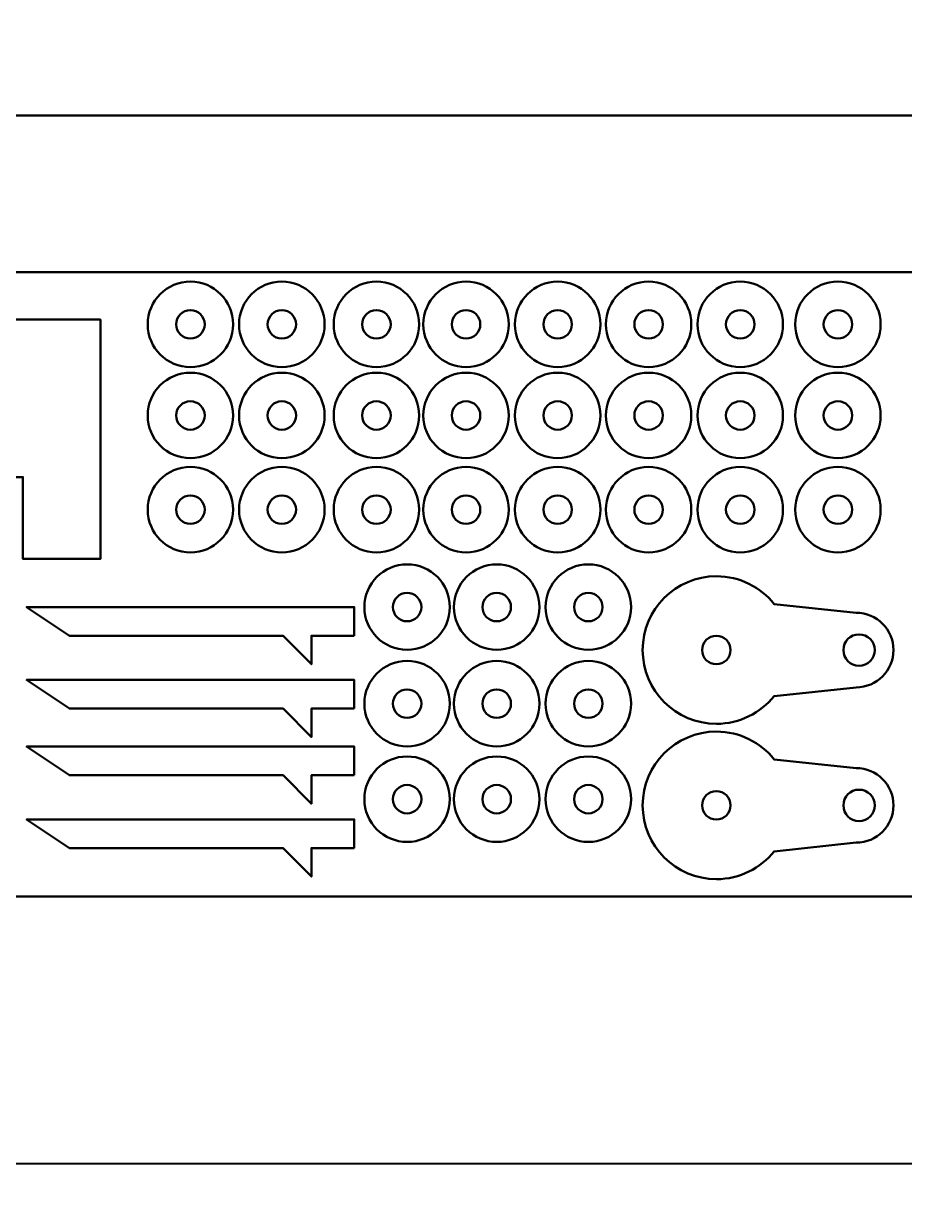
# Model space of a CAD drawing. Header units: inches. Extents: x 1117 to 1992, y -2324 to -585.
# Drawn here: x 1633.4 to 1695.2, y -1853.3 to -1770.3 of the extents above; entities that cross this region are included whole.
import ezdxf

# ---------------------------------------------------------------- set-up
doc = ezdxf.new("R2010")
doc.units = ezdxf.units.IN
doc.header["$MEASUREMENT"] = 0
doc.layers.add('Layer 1', color=7, linetype='Continuous')

# ---------------------------------------------------------------- blocks, each defined once
blk = doc.blocks.new('block 239')
at = {"layer": 'Layer 1', "color": 18, "lineweight": 50, "true_color": 0x010101}
for points, knots in [([(1866.09, -1792.377), (1866.09, -1792.377), (1860.418, -1773.384), (1860.418, -1773.384), (1860.418, -1773.384), (1861.119, -1773.186), (1861.119, -1773.186), (1861.891, -1773.149), (1862.506, -1772.514), (1862.506, -1771.733), (1862.506, -1770.93), (1861.854, -1770.277), (1861.05, -1770.277), (1860.646, -1770.277), (1860.28, -1770.442), (1860.017, -1770.708), (1860.017, -1770.708), (1854.508, -1770.708), (1854.508, -1770.708), (1854.508, -1770.708), (1854.508, -1773.708), (1854.508, -1773.708), (1854.508, -1773.708), (1827.945, -1773.708), (1827.945, -1773.708), (1827.945, -1773.708), (1827.946, -1776.716), (1827.946, -1776.716), (1827.946, -1776.716), (1815.242, -1776.716), (1815.242, -1776.716), (1815.242, -1776.716), (1815.242, -1773.707), (1815.242, -1773.707), (1815.242, -1773.707), (1812.243, -1773.707), (1812.243, -1773.707), (1812.243, -1773.707), (1812.243, -1777.623), (1812.243, -1777.623), (1812.243, -1778.025), (1811.917, -1778.351), (1811.514, -1778.351), (1811.514, -1778.351), (1750.55, -1778.351), (1750.55, -1778.351), (1750.147, -1778.351), (1749.822, -1778.024), (1749.822, -1777.623), (1749.822, -1777.623), (1749.822, -1776.716), (1749.822, -1776.716), (1749.822, -1776.716), (1629.637, -1776.716), (1629.637, -1776.716), (1629.637, -1776.716), (1629.637, -1773.718), (1629.637, -1773.718), (1629.637, -1773.718), (1626.628, -1773.718), (1626.628, -1773.718), (1626.628, -1773.718), (1626.628, -1776.716), (1626.628, -1776.716), (1626.628, -1776.716), (1621.272, -1776.716), (1621.272, -1776.716), (1621.272, -1776.716), (1595.988, -1782.189), (1595.988, -1782.189), (1595.988, -1782.189), (1595.354, -1779.256), (1595.354, -1779.256), (1595.354, -1779.256), (1592.421, -1779.891), (1592.421, -1779.891), (1592.421, -1779.891), (1593.056, -1782.823), (1593.056, -1782.823), (1593.056, -1782.823), (1582.12, -1785.191), (1582.12, -1785.191), (1582.12, -1785.191), (1589.885, -1820.78), (1589.885, -1820.78), (1589.885, -1820.78), (1586.974, -1821.413), (1586.974, -1821.413), (1586.974, -1821.413), (1579.209, -1785.82), (1579.209, -1785.82), (1579.209, -1785.82), (1568.307, -1788.179), (1568.307, -1788.179), (1568.307, -1788.179), (1567.672, -1785.247), (1567.672, -1785.247), (1567.672, -1785.247), (1564.74, -1785.882), (1564.74, -1785.882), (1564.74, -1785.882), (1564.908, -1786.666), (1564.908, -1786.666), (1564.908, -1786.666), (1564.902, -1786.668), (1564.902, -1786.668), (1564.902, -1786.668), (1565.365, -1788.778), (1565.365, -1788.778), (1565.365, -1788.778), (1565.373, -1788.814), (1565.373, -1788.814), (1565.373, -1788.814), (1545.092, -1793.203), (1545.092, -1793.203), (1545.092, -1793.203), (1545.092, -1800.017), (1545.092, -1800.017), (1545.092, -1800.017), (1542.907, -1800.017), (1542.907, -1800.017), (1542.907, -1800.017), (1542.092, -1800.017), (1542.092, -1800.017), (1542.092, -1800.017), (1542.092, -1803.017), (1542.092, -1803.017), (1542.092, -1803.017), (1545.092, -1803.017), (1545.092, -1803.017), (1545.092, -1803.017), (1545.092, -1829.159), (1545.092, -1829.159), (1545.092, -1829.159), (1542.907, -1829.159), (1542.907, -1829.159), (1542.907, -1829.159), (1542.092, -1829.159), (1542.092, -1829.159), (1542.092, -1829.159), (1542.092, -1832.159), (1542.092, -1832.159), (1542.092, -1832.159), (1545.092, -1832.159), (1545.092, -1832.159), (1545.092, -1832.159), (1545.092, -1841.031), (1545.092, -1841.031), (1545.092, -1841.031), (1562.14, -1850.337), (1562.14, -1850.337), (1562.14, -1850.337), (1600.991, -1850.338), (1600.991, -1850.338), (1600.991, -1850.338), (1600.991, -1853.336), (1600.991, -1853.336), (1600.991, -1853.336), (1603.991, -1853.336), (1603.991, -1853.336), (1603.991, -1853.336), (1603.991, -1850.338), (1603.991, -1850.338), (1603.991, -1850.338), (1617.901, -1850.332), (1617.901, -1850.332), (1617.901, -1850.332), (1617.901, -1847.368), (1617.901, -1847.368), (1617.901, -1847.368), (1616.671, -1847.368), (1616.671, -1847.368), (1616.671, -1847.368), (1616.671, -1845.158), (1616.671, -1845.158), (1616.671, -1845.158), (1617.901, -1845.158), (1617.901, -1845.158), (1617.901, -1845.158), (1617.901, -1836.535), (1617.901, -1836.535), (1617.901, -1836.535), (1620.856, -1836.535), (1620.856, -1836.535), (1620.856, -1836.535), (1620.856, -1845.158), (1620.856, -1845.158), (1620.856, -1845.158), (1622.086, -1845.158), (1622.086, -1845.158), (1622.086, -1845.158), (1622.086, -1847.368), (1622.086, -1847.368), (1622.086, -1847.368), (1620.856, -1847.368), (1620.856, -1847.368), (1620.856, -1847.368), (1620.856, -1850.332), (1620.856, -1850.332), (1620.856, -1850.332), (1808.269, -1850.341), (1808.269, -1850.341), (1808.269, -1850.341), (1808.269, -1853.335), (1808.269, -1853.335), (1808.269, -1853.335), (1811.269, -1853.335), (1811.269, -1853.335), (1811.269, -1853.335), (1811.269, -1850.341), (1811.269, -1850.341), (1811.269, -1850.341), (1827.945, -1850.341), (1827.945, -1850.341), (1827.945, -1850.341), (1827.945, -1813.91), (1827.945, -1813.91), (1827.945, -1813.91), (1830.945, -1813.91), (1830.945, -1813.91), (1830.945, -1813.91), (1830.945, -1850.341), (1830.945, -1850.341), (1830.945, -1850.341), (1838.603, -1850.322), (1838.603, -1850.322), (1838.603, -1850.322), (1838.603, -1847.315), (1838.603, -1847.315), (1838.603, -1847.315), (1837.359, -1847.315), (1837.359, -1847.315), (1837.359, -1847.315), (1837.359, -1845.079), (1837.359, -1845.079), (1837.359, -1845.079), (1838.603, -1845.079), (1838.603, -1845.079), (1838.603, -1845.079), (1838.603, -1836.352), (1838.603, -1836.352), (1838.603, -1836.352), (1841.594, -1836.352), (1841.594, -1836.352), (1841.594, -1836.352), (1841.594, -1845.079), (1841.594, -1845.079), (1841.594, -1845.079), (1842.84, -1845.079), (1842.84, -1845.079), (1842.84, -1845.079), (1842.84, -1847.315), (1842.84, -1847.315), (1842.84, -1847.315), (1841.594, -1847.315), (1841.594, -1847.315), (1841.594, -1847.315), (1841.594, -1850.322), (1841.594, -1850.322), (1841.594, -1850.322), (1882.706, -1850.343), (1882.706, -1850.343), (1882.706, -1850.343), (1901.093, -1831.955), (1901.093, -1831.955), (1901.093, -1831.955), (1866.09, -1792.377), (1866.09, -1792.377)], [0, 0, 0, 0, 1, 1, 1, 2, 2, 2, 3, 3, 3, 4, 4, 4, 5, 5, 5, 6, 6, 6, 7, 7, 7, 8, 8, 8, 9, 9, 9, 10, 10, 10, 11, 11, 11, 12, 12, 12, 13, 13, 13, 14, 14, 14, 15, 15, 15, 16, 16, 16, 17, 17, 17, 18, 18, 18, 19, 19, 19, 20, 20, 20, 21, 21, 21, 22, 22, 22, 23, 23, 23, 24, 24, 24, 25, 25, 25, 26, 26, 26, 27, 27, 27, 28, 28, 28, 29, 29, 29, 30, 30, 30, 31, 31, 31, 32, 32, 32, 33, 33, 33, 34, 34, 34, 35, 35, 35, 36, 36, 36, 37, 37, 37, 38, 38, 38, 39, 39, 39, 40, 40, 40, 41, 41, 41, 42, 42, 42, 43, 43, 43, 44, 44, 44, 45, 45, 45, 46, 46, 46, 47, 47, 47, 48, 48, 48, 49, 49, 49, 50, 50, 50, 51, 51, 51, 52, 52, 52, 53, 53, 53, 54, 54, 54, 55, 55, 55, 56, 56, 56, 57, 57, 57, 58, 58, 58, 59, 59, 59, 60, 60, 60, 61, 61, 61, 62, 62, 62, 63, 63, 63, 64, 64, 64, 65, 65, 65, 66, 66, 66, 67, 67, 67, 68, 68, 68, 69, 69, 69, 70, 70, 70, 71, 71, 71, 72, 72, 72, 73, 73, 73, 74, 74, 74, 75, 75, 75, 76, 76, 76, 77, 77, 77, 78, 78, 78, 79, 79, 79, 80, 80, 80, 81, 81, 81, 82, 82, 82, 83, 83, 83, 84, 84, 84, 85, 85, 85, 86, 86, 86, 87, 87, 87, 88, 88, 88, 89, 89, 89, 89]), ([(1790.086, -1827.938), (1790.086, -1829.95), (1788.456, -1831.581), (1786.444, -1831.581), (1786.444, -1831.581), (1606.962, -1831.581), (1606.962, -1831.581), (1604.95, -1831.581), (1603.32, -1829.95), (1603.32, -1827.938), (1603.32, -1827.938), (1603.32, -1791.362), (1603.32, -1791.362), (1603.32, -1789.35), (1604.951, -1787.719), (1606.962, -1787.719), (1606.962, -1787.719), (1786.444, -1787.719), (1786.444, -1787.719), (1788.456, -1787.719), (1790.086, -1789.35), (1790.086, -1791.362), (1790.086, -1791.362), (1790.086, -1827.938), (1790.086, -1827.938)], [0, 0, 0, 0, 1, 1, 1, 2, 2, 2, 3, 3, 3, 4, 4, 4, 5, 5, 5, 6, 6, 6, 7, 7, 7, 8, 8, 8, 8])]:
    blk.add_open_spline(points, degree=3, knots=knots, dxfattribs=at)

msp = doc.modelspace()

# ---------------------------------------------------------------- linework, layer by layer
at = {"layer": 'Layer 1', "color": 18, "lineweight": 50, "true_color": 0x010101}
for points in [[(1609.667, -1791.062), (1609.667, -1807.868), (1615.107, -1807.868), (1615.107, -1802.121), (1633.356, -1802.121), (1633.356, -1807.868), (1638.795, -1807.868), (1638.795, -1791.062), (1609.667, -1791.062)], [(1656.613, -1813.267), (1656.613, -1811.251), (1633.613, -1811.251), (1636.614, -1813.267), (1651.613, -1813.267), (1653.613, -1815.267), (1653.613, -1813.267), (1656.613, -1813.267)], [(1656.613, -1818.377), (1656.613, -1816.36), (1633.613, -1816.36), (1636.614, -1818.377), (1651.613, -1818.377), (1653.613, -1820.377), (1653.613, -1818.377), (1656.613, -1818.377)], [(1656.613, -1823.062), (1656.613, -1821.047), (1633.613, -1821.047), (1636.614, -1823.062), (1651.613, -1823.062), (1653.613, -1825.062), (1653.613, -1823.062), (1656.613, -1823.062)], [(1656.613, -1828.172), (1656.613, -1826.157), (1633.613, -1826.157), (1636.614, -1828.172), (1651.613, -1828.172), (1653.613, -1830.172), (1653.613, -1828.172), (1656.613, -1828.172)]]:
    msp.add_lwpolyline(points, dxfattribs=at)
for points, knots in [([(1645.113, -1788.394), (1643.456, -1788.394), (1642.113, -1789.737), (1642.113, -1791.394), (1642.113, -1793.051), (1643.456, -1794.394), (1645.113, -1794.394), (1646.769, -1794.394), (1648.113, -1793.051), (1648.113, -1791.394), (1648.113, -1789.737), (1646.769, -1788.394), (1645.113, -1788.394)], [0, 0, 0, 0, 1, 1, 1, 2, 2, 2, 3, 3, 3, 4, 4, 4, 4]), ([(1651.531, -1788.394), (1649.875, -1788.394), (1648.531, -1789.737), (1648.531, -1791.394), (1648.531, -1793.051), (1649.875, -1794.394), (1651.531, -1794.394), (1653.188, -1794.394), (1654.532, -1793.051), (1654.532, -1791.394), (1654.532, -1789.737), (1653.189, -1788.394), (1651.531, -1788.394)], [0, 0, 0, 0, 1, 1, 1, 2, 2, 2, 3, 3, 3, 4, 4, 4, 4]), ([(1658.174, -1788.394), (1656.518, -1788.394), (1655.174, -1789.737), (1655.174, -1791.394), (1655.174, -1793.051), (1656.518, -1794.394), (1658.174, -1794.394), (1659.831, -1794.394), (1661.175, -1793.051), (1661.175, -1791.394), (1661.175, -1789.737), (1659.832, -1788.394), (1658.174, -1788.394)], [0, 0, 0, 0, 1, 1, 1, 2, 2, 2, 3, 3, 3, 4, 4, 4, 4]), ([(1664.465, -1788.394), (1662.808, -1788.394), (1661.465, -1789.737), (1661.465, -1791.394), (1661.465, -1793.051), (1662.808, -1794.394), (1664.465, -1794.394), (1666.122, -1794.394), (1667.465, -1793.051), (1667.465, -1791.394), (1667.465, -1789.737), (1666.122, -1788.394), (1664.465, -1788.394)], [0, 0, 0, 0, 1, 1, 1, 2, 2, 2, 3, 3, 3, 4, 4, 4, 4]), ([(1670.897, -1788.394), (1669.241, -1788.394), (1667.898, -1789.737), (1667.898, -1791.394), (1667.898, -1793.051), (1669.241, -1794.394), (1670.897, -1794.394), (1672.555, -1794.394), (1673.897, -1793.051), (1673.897, -1791.394), (1673.897, -1789.737), (1672.555, -1788.394), (1670.897, -1788.394)], [0, 0, 0, 0, 1, 1, 1, 2, 2, 2, 3, 3, 3, 4, 4, 4, 4]), ([(1677.282, -1788.394), (1675.627, -1788.394), (1674.282, -1789.737), (1674.282, -1791.394), (1674.282, -1793.051), (1675.627, -1794.394), (1677.282, -1794.394), (1678.939, -1794.394), (1680.282, -1793.051), (1680.282, -1791.394), (1680.282, -1789.737), (1678.94, -1788.394), (1677.282, -1788.394)], [0, 0, 0, 0, 1, 1, 1, 2, 2, 2, 3, 3, 3, 4, 4, 4, 4]), ([(1683.715, -1788.394), (1682.058, -1788.394), (1680.715, -1789.737), (1680.715, -1791.394), (1680.715, -1793.051), (1682.058, -1794.394), (1683.715, -1794.394), (1685.372, -1794.394), (1686.715, -1793.051), (1686.715, -1791.394), (1686.715, -1789.737), (1685.372, -1788.394), (1683.715, -1788.394)], [0, 0, 0, 0, 1, 1, 1, 2, 2, 2, 3, 3, 3, 4, 4, 4, 4]), ([(1690.571, -1788.394), (1688.915, -1788.394), (1687.571, -1789.737), (1687.571, -1791.394), (1687.571, -1793.051), (1688.915, -1794.394), (1690.571, -1794.394), (1692.228, -1794.394), (1693.572, -1793.051), (1693.572, -1791.394), (1693.572, -1789.737), (1692.228, -1788.394), (1690.571, -1788.394)], [0, 0, 0, 0, 1, 1, 1, 2, 2, 2, 3, 3, 3, 4, 4, 4, 4]), ([(1645.113, -1792.395), (1644.561, -1792.395), (1644.114, -1791.946), (1644.114, -1791.395), (1644.114, -1790.842), (1644.561, -1790.394), (1645.113, -1790.394), (1645.665, -1790.394), (1646.113, -1790.842), (1646.113, -1791.395), (1646.113, -1791.946), (1645.665, -1792.395), (1645.113, -1792.395)], [0, 0, 0, 0, 1, 1, 1, 2, 2, 2, 3, 3, 3, 4, 4, 4, 4]), ([(1651.531, -1792.395), (1650.98, -1792.395), (1650.531, -1791.946), (1650.531, -1791.395), (1650.531, -1790.842), (1650.98, -1790.394), (1651.531, -1790.394), (1652.083, -1790.394), (1652.531, -1790.842), (1652.531, -1791.395), (1652.531, -1791.946), (1652.085, -1792.395), (1651.531, -1792.395)], [0, 0, 0, 0, 1, 1, 1, 2, 2, 2, 3, 3, 3, 4, 4, 4, 4]), ([(1658.174, -1792.395), (1657.623, -1792.395), (1657.174, -1791.946), (1657.174, -1791.395), (1657.174, -1790.842), (1657.623, -1790.394), (1658.174, -1790.394), (1658.726, -1790.394), (1659.174, -1790.842), (1659.174, -1791.395), (1659.174, -1791.946), (1658.727, -1792.395), (1658.174, -1792.395)], [0, 0, 0, 0, 1, 1, 1, 2, 2, 2, 3, 3, 3, 4, 4, 4, 4]), ([(1664.465, -1792.395), (1663.913, -1792.395), (1663.465, -1791.946), (1663.465, -1791.395), (1663.465, -1790.842), (1663.914, -1790.394), (1664.465, -1790.394), (1665.017, -1790.394), (1665.465, -1790.842), (1665.465, -1791.395), (1665.464, -1791.946), (1665.018, -1792.395), (1664.465, -1792.395)], [0, 0, 0, 0, 1, 1, 1, 2, 2, 2, 3, 3, 3, 4, 4, 4, 4]), ([(1670.897, -1792.395), (1670.345, -1792.395), (1669.898, -1791.946), (1669.898, -1791.395), (1669.898, -1790.842), (1670.345, -1790.394), (1670.897, -1790.394), (1671.449, -1790.394), (1671.898, -1790.842), (1671.898, -1791.395), (1671.898, -1791.946), (1671.45, -1792.395), (1670.897, -1792.395)], [0, 0, 0, 0, 1, 1, 1, 2, 2, 2, 3, 3, 3, 4, 4, 4, 4]), ([(1677.282, -1792.395), (1676.731, -1792.395), (1676.282, -1791.946), (1676.282, -1791.395), (1676.282, -1790.842), (1676.731, -1790.394), (1677.282, -1790.394), (1677.835, -1790.394), (1678.282, -1790.842), (1678.282, -1791.395), (1678.282, -1791.946), (1677.835, -1792.395), (1677.282, -1792.395)], [0, 0, 0, 0, 1, 1, 1, 2, 2, 2, 3, 3, 3, 4, 4, 4, 4]), ([(1683.715, -1792.395), (1683.163, -1792.395), (1682.716, -1791.946), (1682.716, -1791.395), (1682.716, -1790.842), (1683.163, -1790.394), (1683.715, -1790.394), (1684.267, -1790.394), (1684.715, -1790.842), (1684.715, -1791.395), (1684.715, -1791.946), (1684.268, -1792.395), (1683.715, -1792.395)], [0, 0, 0, 0, 1, 1, 1, 2, 2, 2, 3, 3, 3, 4, 4, 4, 4]), ([(1690.571, -1792.395), (1690.019, -1792.395), (1689.571, -1791.946), (1689.571, -1791.395), (1689.571, -1790.842), (1690.019, -1790.394), (1690.571, -1790.394), (1691.124, -1790.394), (1691.571, -1790.842), (1691.571, -1791.395), (1691.571, -1791.946), (1691.124, -1792.395), (1690.571, -1792.395)], [0, 0, 0, 0, 1, 1, 1, 2, 2, 2, 3, 3, 3, 4, 4, 4, 4]), ([(1645.113, -1794.793), (1643.456, -1794.793), (1642.113, -1796.136), (1642.113, -1797.793), (1642.113, -1799.45), (1643.456, -1800.793), (1645.113, -1800.793), (1646.769, -1800.793), (1648.113, -1799.45), (1648.113, -1797.793), (1648.113, -1796.136), (1646.769, -1794.793), (1645.113, -1794.793)], [0, 0, 0, 0, 1, 1, 1, 2, 2, 2, 3, 3, 3, 4, 4, 4, 4]), ([(1651.531, -1794.793), (1649.875, -1794.793), (1648.531, -1796.136), (1648.531, -1797.793), (1648.531, -1799.45), (1649.875, -1800.793), (1651.531, -1800.793), (1653.188, -1800.793), (1654.532, -1799.45), (1654.532, -1797.793), (1654.532, -1796.136), (1653.189, -1794.793), (1651.531, -1794.793)], [0, 0, 0, 0, 1, 1, 1, 2, 2, 2, 3, 3, 3, 4, 4, 4, 4]), ([(1658.174, -1794.793), (1656.518, -1794.793), (1655.174, -1796.136), (1655.174, -1797.793), (1655.174, -1799.45), (1656.518, -1800.793), (1658.174, -1800.793), (1659.831, -1800.793), (1661.175, -1799.45), (1661.175, -1797.793), (1661.175, -1796.136), (1659.832, -1794.793), (1658.174, -1794.793)], [0, 0, 0, 0, 1, 1, 1, 2, 2, 2, 3, 3, 3, 4, 4, 4, 4]), ([(1664.465, -1794.793), (1662.808, -1794.793), (1661.465, -1796.136), (1661.465, -1797.793), (1661.465, -1799.45), (1662.808, -1800.793), (1664.465, -1800.793), (1666.122, -1800.793), (1667.465, -1799.45), (1667.465, -1797.793), (1667.465, -1796.136), (1666.122, -1794.793), (1664.465, -1794.793)], [0, 0, 0, 0, 1, 1, 1, 2, 2, 2, 3, 3, 3, 4, 4, 4, 4]), ([(1670.897, -1794.793), (1669.241, -1794.793), (1667.898, -1796.136), (1667.898, -1797.793), (1667.898, -1799.45), (1669.241, -1800.793), (1670.897, -1800.793), (1672.555, -1800.793), (1673.897, -1799.45), (1673.897, -1797.793), (1673.897, -1796.136), (1672.555, -1794.793), (1670.897, -1794.793)], [0, 0, 0, 0, 1, 1, 1, 2, 2, 2, 3, 3, 3, 4, 4, 4, 4]), ([(1677.282, -1794.793), (1675.627, -1794.793), (1674.282, -1796.136), (1674.282, -1797.793), (1674.282, -1799.45), (1675.627, -1800.793), (1677.282, -1800.793), (1678.939, -1800.793), (1680.282, -1799.45), (1680.282, -1797.793), (1680.282, -1796.136), (1678.94, -1794.793), (1677.282, -1794.793)], [0, 0, 0, 0, 1, 1, 1, 2, 2, 2, 3, 3, 3, 4, 4, 4, 4]), ([(1683.715, -1794.793), (1682.058, -1794.793), (1680.715, -1796.136), (1680.715, -1797.793), (1680.715, -1799.45), (1682.058, -1800.793), (1683.715, -1800.793), (1685.372, -1800.793), (1686.715, -1799.45), (1686.715, -1797.793), (1686.715, -1796.136), (1685.372, -1794.793), (1683.715, -1794.793)], [0, 0, 0, 0, 1, 1, 1, 2, 2, 2, 3, 3, 3, 4, 4, 4, 4]), ([(1690.571, -1794.793), (1688.915, -1794.793), (1687.571, -1796.136), (1687.571, -1797.793), (1687.571, -1799.45), (1688.915, -1800.793), (1690.571, -1800.793), (1692.228, -1800.793), (1693.572, -1799.45), (1693.572, -1797.793), (1693.572, -1796.136), (1692.228, -1794.793), (1690.571, -1794.793)], [0, 0, 0, 0, 1, 1, 1, 2, 2, 2, 3, 3, 3, 4, 4, 4, 4]), ([(1645.113, -1798.793), (1644.561, -1798.793), (1644.114, -1798.345), (1644.114, -1797.793), (1644.114, -1797.242), (1644.561, -1796.793), (1645.113, -1796.793), (1645.665, -1796.793), (1646.113, -1797.242), (1646.113, -1797.793), (1646.113, -1798.345), (1645.665, -1798.793), (1645.113, -1798.793)], [0, 0, 0, 0, 1, 1, 1, 2, 2, 2, 3, 3, 3, 4, 4, 4, 4]), ([(1651.531, -1798.793), (1650.98, -1798.793), (1650.531, -1798.345), (1650.531, -1797.793), (1650.531, -1797.242), (1650.98, -1796.793), (1651.531, -1796.793), (1652.083, -1796.793), (1652.531, -1797.242), (1652.531, -1797.793), (1652.531, -1798.345), (1652.085, -1798.793), (1651.531, -1798.793)], [0, 0, 0, 0, 1, 1, 1, 2, 2, 2, 3, 3, 3, 4, 4, 4, 4]), ([(1658.174, -1798.793), (1657.623, -1798.793), (1657.174, -1798.345), (1657.174, -1797.793), (1657.174, -1797.242), (1657.623, -1796.793), (1658.174, -1796.793), (1658.726, -1796.793), (1659.174, -1797.242), (1659.174, -1797.793), (1659.174, -1798.345), (1658.727, -1798.793), (1658.174, -1798.793)], [0, 0, 0, 0, 1, 1, 1, 2, 2, 2, 3, 3, 3, 4, 4, 4, 4]), ([(1664.465, -1798.793), (1663.913, -1798.793), (1663.465, -1798.345), (1663.465, -1797.793), (1663.465, -1797.242), (1663.914, -1796.793), (1664.465, -1796.793), (1665.017, -1796.793), (1665.465, -1797.242), (1665.465, -1797.793), (1665.464, -1798.345), (1665.018, -1798.793), (1664.465, -1798.793)], [0, 0, 0, 0, 1, 1, 1, 2, 2, 2, 3, 3, 3, 4, 4, 4, 4]), ([(1670.897, -1798.793), (1670.345, -1798.793), (1669.898, -1798.345), (1669.898, -1797.793), (1669.898, -1797.242), (1670.345, -1796.793), (1670.897, -1796.793), (1671.449, -1796.793), (1671.898, -1797.242), (1671.898, -1797.793), (1671.898, -1798.345), (1671.45, -1798.793), (1670.897, -1798.793)], [0, 0, 0, 0, 1, 1, 1, 2, 2, 2, 3, 3, 3, 4, 4, 4, 4]), ([(1677.282, -1798.793), (1676.731, -1798.793), (1676.282, -1798.345), (1676.282, -1797.793), (1676.282, -1797.242), (1676.731, -1796.793), (1677.282, -1796.793), (1677.835, -1796.793), (1678.282, -1797.242), (1678.282, -1797.793), (1678.282, -1798.345), (1677.835, -1798.793), (1677.282, -1798.793)], [0, 0, 0, 0, 1, 1, 1, 2, 2, 2, 3, 3, 3, 4, 4, 4, 4]), ([(1683.715, -1798.793), (1683.163, -1798.793), (1682.716, -1798.345), (1682.716, -1797.793), (1682.716, -1797.242), (1683.163, -1796.793), (1683.715, -1796.793), (1684.267, -1796.793), (1684.715, -1797.242), (1684.715, -1797.793), (1684.715, -1798.345), (1684.268, -1798.793), (1683.715, -1798.793)], [0, 0, 0, 0, 1, 1, 1, 2, 2, 2, 3, 3, 3, 4, 4, 4, 4]), ([(1690.571, -1798.793), (1690.019, -1798.793), (1689.571, -1798.345), (1689.571, -1797.793), (1689.571, -1797.242), (1690.019, -1796.793), (1690.571, -1796.793), (1691.124, -1796.793), (1691.571, -1797.242), (1691.571, -1797.793), (1691.571, -1798.345), (1691.124, -1798.793), (1690.571, -1798.793)], [0, 0, 0, 0, 1, 1, 1, 2, 2, 2, 3, 3, 3, 4, 4, 4, 4]), ([(1645.113, -1801.409), (1643.456, -1801.409), (1642.113, -1802.753), (1642.113, -1804.409), (1642.113, -1806.065), (1643.456, -1807.409), (1645.113, -1807.409), (1646.769, -1807.409), (1648.113, -1806.065), (1648.113, -1804.409), (1648.113, -1802.753), (1646.769, -1801.409), (1645.113, -1801.409)], [0, 0, 0, 0, 1, 1, 1, 2, 2, 2, 3, 3, 3, 4, 4, 4, 4]), ([(1651.531, -1801.409), (1649.875, -1801.409), (1648.531, -1802.753), (1648.531, -1804.409), (1648.531, -1806.065), (1649.875, -1807.409), (1651.531, -1807.409), (1653.188, -1807.409), (1654.532, -1806.065), (1654.532, -1804.409), (1654.532, -1802.753), (1653.189, -1801.409), (1651.531, -1801.409)], [0, 0, 0, 0, 1, 1, 1, 2, 2, 2, 3, 3, 3, 4, 4, 4, 4]), ([(1658.174, -1801.409), (1656.518, -1801.409), (1655.174, -1802.753), (1655.174, -1804.409), (1655.174, -1806.065), (1656.518, -1807.409), (1658.174, -1807.409), (1659.831, -1807.409), (1661.175, -1806.065), (1661.175, -1804.409), (1661.174, -1802.753), (1659.832, -1801.409), (1658.174, -1801.409)], [0, 0, 0, 0, 1, 1, 1, 2, 2, 2, 3, 3, 3, 4, 4, 4, 4]), ([(1664.465, -1801.409), (1662.808, -1801.409), (1661.465, -1802.753), (1661.465, -1804.409), (1661.465, -1806.065), (1662.808, -1807.409), (1664.465, -1807.409), (1666.122, -1807.409), (1667.465, -1806.065), (1667.465, -1804.409), (1667.464, -1802.753), (1666.122, -1801.409), (1664.465, -1801.409)], [0, 0, 0, 0, 1, 1, 1, 2, 2, 2, 3, 3, 3, 4, 4, 4, 4]), ([(1670.897, -1801.409), (1669.241, -1801.409), (1667.898, -1802.753), (1667.898, -1804.409), (1667.898, -1806.065), (1669.241, -1807.409), (1670.897, -1807.409), (1672.555, -1807.409), (1673.897, -1806.065), (1673.897, -1804.409), (1673.897, -1802.753), (1672.555, -1801.409), (1670.897, -1801.409)], [0, 0, 0, 0, 1, 1, 1, 2, 2, 2, 3, 3, 3, 4, 4, 4, 4]), ([(1677.282, -1801.409), (1675.627, -1801.409), (1674.282, -1802.753), (1674.282, -1804.409), (1674.282, -1806.065), (1675.627, -1807.409), (1677.282, -1807.409), (1678.939, -1807.409), (1680.282, -1806.065), (1680.282, -1804.409), (1680.282, -1802.753), (1678.94, -1801.409), (1677.282, -1801.409)], [0, 0, 0, 0, 1, 1, 1, 2, 2, 2, 3, 3, 3, 4, 4, 4, 4]), ([(1683.715, -1801.409), (1682.058, -1801.409), (1680.715, -1802.753), (1680.715, -1804.409), (1680.715, -1806.065), (1682.058, -1807.409), (1683.715, -1807.409), (1685.372, -1807.409), (1686.715, -1806.065), (1686.715, -1804.409), (1686.715, -1802.753), (1685.372, -1801.409), (1683.715, -1801.409)], [0, 0, 0, 0, 1, 1, 1, 2, 2, 2, 3, 3, 3, 4, 4, 4, 4]), ([(1690.571, -1801.409), (1688.915, -1801.409), (1687.571, -1802.753), (1687.571, -1804.409), (1687.571, -1806.065), (1688.915, -1807.409), (1690.571, -1807.409), (1692.228, -1807.409), (1693.572, -1806.065), (1693.572, -1804.409), (1693.572, -1802.753), (1692.228, -1801.409), (1690.571, -1801.409)], [0, 0, 0, 0, 1, 1, 1, 2, 2, 2, 3, 3, 3, 4, 4, 4, 4]), ([(1645.113, -1805.409), (1644.561, -1805.409), (1644.114, -1804.961), (1644.114, -1804.409), (1644.114, -1803.858), (1644.561, -1803.409), (1645.113, -1803.409), (1645.665, -1803.409), (1646.113, -1803.857), (1646.113, -1804.409), (1646.113, -1804.961), (1645.665, -1805.409), (1645.113, -1805.409)], [0, 0, 0, 0, 1, 1, 1, 2, 2, 2, 3, 3, 3, 4, 4, 4, 4]), ([(1651.531, -1805.409), (1650.98, -1805.409), (1650.531, -1804.961), (1650.531, -1804.409), (1650.531, -1803.858), (1650.98, -1803.409), (1651.531, -1803.409), (1652.083, -1803.409), (1652.531, -1803.857), (1652.531, -1804.409), (1652.531, -1804.961), (1652.085, -1805.409), (1651.531, -1805.409)], [0, 0, 0, 0, 1, 1, 1, 2, 2, 2, 3, 3, 3, 4, 4, 4, 4]), ([(1658.174, -1805.409), (1657.623, -1805.409), (1657.174, -1804.961), (1657.174, -1804.409), (1657.174, -1803.858), (1657.623, -1803.409), (1658.174, -1803.409), (1658.726, -1803.409), (1659.174, -1803.857), (1659.174, -1804.409), (1659.174, -1804.961), (1658.727, -1805.409), (1658.174, -1805.409)], [0, 0, 0, 0, 1, 1, 1, 2, 2, 2, 3, 3, 3, 4, 4, 4, 4]), ([(1664.465, -1805.409), (1663.913, -1805.409), (1663.465, -1804.961), (1663.465, -1804.409), (1663.465, -1803.858), (1663.914, -1803.409), (1664.465, -1803.409), (1665.017, -1803.409), (1665.465, -1803.857), (1665.465, -1804.409), (1665.464, -1804.961), (1665.018, -1805.409), (1664.465, -1805.409)], [0, 0, 0, 0, 1, 1, 1, 2, 2, 2, 3, 3, 3, 4, 4, 4, 4]), ([(1670.897, -1805.409), (1670.345, -1805.409), (1669.898, -1804.961), (1669.898, -1804.409), (1669.898, -1803.858), (1670.345, -1803.409), (1670.897, -1803.409), (1671.449, -1803.409), (1671.898, -1803.857), (1671.898, -1804.409), (1671.898, -1804.961), (1671.45, -1805.409), (1670.897, -1805.409)], [0, 0, 0, 0, 1, 1, 1, 2, 2, 2, 3, 3, 3, 4, 4, 4, 4]), ([(1677.282, -1805.409), (1676.731, -1805.409), (1676.282, -1804.961), (1676.282, -1804.409), (1676.282, -1803.858), (1676.731, -1803.409), (1677.282, -1803.409), (1677.835, -1803.409), (1678.282, -1803.857), (1678.282, -1804.409), (1678.282, -1804.961), (1677.835, -1805.409), (1677.282, -1805.409)], [0, 0, 0, 0, 1, 1, 1, 2, 2, 2, 3, 3, 3, 4, 4, 4, 4]), ([(1683.715, -1805.409), (1683.163, -1805.409), (1682.716, -1804.961), (1682.716, -1804.409), (1682.716, -1803.858), (1683.163, -1803.409), (1683.715, -1803.409), (1684.267, -1803.409), (1684.715, -1803.857), (1684.715, -1804.409), (1684.715, -1804.961), (1684.268, -1805.409), (1683.715, -1805.409)], [0, 0, 0, 0, 1, 1, 1, 2, 2, 2, 3, 3, 3, 4, 4, 4, 4]), ([(1690.571, -1805.409), (1690.019, -1805.409), (1689.571, -1804.961), (1689.571, -1804.409), (1689.571, -1803.858), (1690.019, -1803.409), (1690.571, -1803.409), (1691.124, -1803.409), (1691.571, -1803.857), (1691.571, -1804.409), (1691.571, -1804.961), (1691.124, -1805.409), (1690.571, -1805.409)], [0, 0, 0, 0, 1, 1, 1, 2, 2, 2, 3, 3, 3, 4, 4, 4, 4]), ([(1660.328, -1808.251), (1658.671, -1808.251), (1657.328, -1809.595), (1657.328, -1811.251), (1657.328, -1812.908), (1658.671, -1814.251), (1660.328, -1814.251), (1661.983, -1814.251), (1663.328, -1812.908), (1663.328, -1811.251), (1663.328, -1809.595), (1661.984, -1808.251), (1660.328, -1808.251)], [0, 0, 0, 0, 1, 1, 1, 2, 2, 2, 3, 3, 3, 4, 4, 4, 4]), ([(1666.618, -1808.251), (1664.961, -1808.251), (1663.618, -1809.595), (1663.618, -1811.251), (1663.618, -1812.908), (1664.961, -1814.251), (1666.618, -1814.251), (1668.275, -1814.251), (1669.618, -1812.908), (1669.618, -1811.251), (1669.618, -1809.595), (1668.275, -1808.251), (1666.618, -1808.251)], [0, 0, 0, 0, 1, 1, 1, 2, 2, 2, 3, 3, 3, 4, 4, 4, 4]), ([(1673.05, -1808.251), (1671.394, -1808.251), (1670.05, -1809.595), (1670.05, -1811.251), (1670.05, -1812.908), (1671.394, -1814.251), (1673.05, -1814.251), (1674.706, -1814.251), (1676.051, -1812.908), (1676.051, -1811.251), (1676.051, -1809.595), (1674.707, -1808.251), (1673.05, -1808.251)], [0, 0, 0, 0, 1, 1, 1, 2, 2, 2, 3, 3, 3, 4, 4, 4, 4]), ([(1691.856, -1811.649), (1691.856, -1811.649), (1686.092, -1811.037), (1686.092, -1811.037), (1685.142, -1809.849), (1683.684, -1809.086), (1682.043, -1809.086), (1679.183, -1809.086), (1676.862, -1811.406), (1676.862, -1814.268), (1676.862, -1817.129), (1679.181, -1819.449), (1682.043, -1819.449), (1683.683, -1819.449), (1685.141, -1818.686), (1686.092, -1817.499), (1686.092, -1817.499), (1691.856, -1816.887), (1691.856, -1816.887), (1693.302, -1816.887), (1694.475, -1815.714), (1694.475, -1814.268), (1694.475, -1812.822), (1693.302, -1811.649), (1691.856, -1811.649)], [0, 0, 0, 0, 1, 1, 1, 2, 2, 2, 3, 3, 3, 4, 4, 4, 5, 5, 5, 6, 6, 6, 7, 7, 7, 8, 8, 8, 8]), ([(1660.328, -1812.251), (1659.775, -1812.251), (1659.328, -1811.803), (1659.328, -1811.251), (1659.328, -1810.699), (1659.775, -1810.251), (1660.328, -1810.251), (1660.879, -1810.251), (1661.327, -1810.699), (1661.327, -1811.251), (1661.327, -1811.803), (1660.879, -1812.251), (1660.328, -1812.251)], [0, 0, 0, 0, 1, 1, 1, 2, 2, 2, 3, 3, 3, 4, 4, 4, 4]), ([(1666.618, -1812.251), (1666.066, -1812.251), (1665.619, -1811.803), (1665.619, -1811.251), (1665.619, -1810.699), (1666.066, -1810.251), (1666.618, -1810.251), (1667.17, -1810.251), (1667.618, -1810.699), (1667.618, -1811.251), (1667.618, -1811.803), (1667.17, -1812.251), (1666.618, -1812.251)], [0, 0, 0, 0, 1, 1, 1, 2, 2, 2, 3, 3, 3, 4, 4, 4, 4]), ([(1673.05, -1812.251), (1672.498, -1812.251), (1672.05, -1811.803), (1672.05, -1811.251), (1672.05, -1810.699), (1672.498, -1810.251), (1673.05, -1810.251), (1673.602, -1810.251), (1674.05, -1810.699), (1674.05, -1811.251), (1674.05, -1811.803), (1673.603, -1812.251), (1673.05, -1812.251)], [0, 0, 0, 0, 1, 1, 1, 2, 2, 2, 3, 3, 3, 4, 4, 4, 4]), ([(1692.057, -1815.368), (1691.449, -1815.368), (1690.958, -1814.875), (1690.958, -1814.268), (1690.958, -1813.66), (1691.45, -1813.167), (1692.057, -1813.167), (1692.665, -1813.167), (1693.157, -1813.66), (1693.157, -1814.268), (1693.157, -1814.875), (1692.665, -1815.368), (1692.057, -1815.368)], [0, 0, 0, 0, 1, 1, 1, 2, 2, 2, 3, 3, 3, 4, 4, 4, 4]), ([(1682.037, -1815.268), (1681.485, -1815.268), (1681.037, -1814.82), (1681.037, -1814.268), (1681.037, -1813.715), (1681.485, -1813.267), (1682.037, -1813.267), (1682.588, -1813.267), (1683.037, -1813.715), (1683.037, -1814.268), (1683.037, -1814.82), (1682.589, -1815.268), (1682.037, -1815.268)], [0, 0, 0, 0, 1, 1, 1, 2, 2, 2, 3, 3, 3, 4, 4, 4, 4]), ([(1660.328, -1815.033), (1658.671, -1815.033), (1657.328, -1816.376), (1657.328, -1818.033), (1657.328, -1819.689), (1658.671, -1821.033), (1660.328, -1821.033), (1661.983, -1821.033), (1663.328, -1819.689), (1663.328, -1818.033), (1663.328, -1816.376), (1661.984, -1815.033), (1660.328, -1815.033)], [0, 0, 0, 0, 1, 1, 1, 2, 2, 2, 3, 3, 3, 4, 4, 4, 4]), ([(1666.618, -1815.033), (1664.961, -1815.033), (1663.618, -1816.376), (1663.618, -1818.033), (1663.618, -1819.689), (1664.961, -1821.033), (1666.618, -1821.033), (1668.275, -1821.033), (1669.618, -1819.689), (1669.618, -1818.033), (1669.618, -1816.376), (1668.275, -1815.033), (1666.618, -1815.033)], [0, 0, 0, 0, 1, 1, 1, 2, 2, 2, 3, 3, 3, 4, 4, 4, 4]), ([(1673.05, -1815.033), (1671.394, -1815.033), (1670.05, -1816.376), (1670.05, -1818.033), (1670.05, -1819.689), (1671.394, -1821.033), (1673.05, -1821.033), (1674.706, -1821.033), (1676.051, -1819.689), (1676.051, -1818.033), (1676.051, -1816.376), (1674.707, -1815.033), (1673.05, -1815.033)], [0, 0, 0, 0, 1, 1, 1, 2, 2, 2, 3, 3, 3, 4, 4, 4, 4]), ([(1660.328, -1819.033), (1659.775, -1819.033), (1659.328, -1818.585), (1659.328, -1818.033), (1659.328, -1817.482), (1659.775, -1817.033), (1660.328, -1817.033), (1660.879, -1817.033), (1661.327, -1817.481), (1661.327, -1818.033), (1661.327, -1818.586), (1660.879, -1819.033), (1660.328, -1819.033)], [0, 0, 0, 0, 1, 1, 1, 2, 2, 2, 3, 3, 3, 4, 4, 4, 4]), ([(1666.618, -1819.033), (1666.066, -1819.033), (1665.619, -1818.585), (1665.619, -1818.033), (1665.619, -1817.482), (1666.066, -1817.033), (1666.618, -1817.033), (1667.17, -1817.033), (1667.618, -1817.481), (1667.618, -1818.033), (1667.618, -1818.586), (1667.17, -1819.033), (1666.618, -1819.033)], [0, 0, 0, 0, 1, 1, 1, 2, 2, 2, 3, 3, 3, 4, 4, 4, 4]), ([(1673.05, -1819.033), (1672.498, -1819.033), (1672.05, -1818.585), (1672.05, -1818.033), (1672.05, -1817.482), (1672.498, -1817.033), (1673.05, -1817.033), (1673.602, -1817.033), (1674.05, -1817.481), (1674.05, -1818.033), (1674.05, -1818.586), (1673.603, -1819.033), (1673.05, -1819.033)], [0, 0, 0, 0, 1, 1, 1, 2, 2, 2, 3, 3, 3, 4, 4, 4, 4]), ([(1691.856, -1822.557), (1691.856, -1822.557), (1686.092, -1821.944), (1686.092, -1821.944), (1685.142, -1820.756), (1683.684, -1819.994), (1682.043, -1819.994), (1679.183, -1819.994), (1676.862, -1822.313), (1676.862, -1825.176), (1676.862, -1828.038), (1679.181, -1830.358), (1682.043, -1830.358), (1683.683, -1830.358), (1685.141, -1829.595), (1686.092, -1828.407), (1686.092, -1828.407), (1691.856, -1827.794), (1691.856, -1827.794), (1693.302, -1827.794), (1694.475, -1826.622), (1694.475, -1825.176), (1694.475, -1823.73), (1693.302, -1822.557), (1691.856, -1822.557)], [0, 0, 0, 0, 1, 1, 1, 2, 2, 2, 3, 3, 3, 4, 4, 4, 5, 5, 5, 6, 6, 6, 7, 7, 7, 8, 8, 8, 8]), ([(1660.328, -1821.741), (1658.671, -1821.741), (1657.328, -1823.086), (1657.328, -1824.742), (1657.328, -1826.398), (1658.671, -1827.742), (1660.328, -1827.742), (1661.983, -1827.742), (1663.328, -1826.398), (1663.328, -1824.742), (1663.328, -1823.085), (1661.984, -1821.741), (1660.328, -1821.741)], [0, 0, 0, 0, 1, 1, 1, 2, 2, 2, 3, 3, 3, 4, 4, 4, 4]), ([(1666.618, -1821.741), (1664.961, -1821.741), (1663.618, -1823.086), (1663.618, -1824.742), (1663.618, -1826.398), (1664.961, -1827.742), (1666.618, -1827.742), (1668.275, -1827.742), (1669.618, -1826.398), (1669.618, -1824.742), (1669.618, -1823.085), (1668.275, -1821.741), (1666.618, -1821.741)], [0, 0, 0, 0, 1, 1, 1, 2, 2, 2, 3, 3, 3, 4, 4, 4, 4]), ([(1673.05, -1821.741), (1671.394, -1821.741), (1670.05, -1823.086), (1670.05, -1824.742), (1670.05, -1826.398), (1671.394, -1827.742), (1673.05, -1827.742), (1674.706, -1827.742), (1676.051, -1826.398), (1676.051, -1824.742), (1676.051, -1823.085), (1674.707, -1821.741), (1673.05, -1821.741)], [0, 0, 0, 0, 1, 1, 1, 2, 2, 2, 3, 3, 3, 4, 4, 4, 4]), ([(1660.328, -1825.742), (1659.775, -1825.742), (1659.328, -1825.294), (1659.328, -1824.742), (1659.328, -1824.19), (1659.775, -1823.742), (1660.328, -1823.742), (1660.879, -1823.742), (1661.327, -1824.19), (1661.327, -1824.742), (1661.327, -1825.294), (1660.879, -1825.742), (1660.328, -1825.742)], [0, 0, 0, 0, 1, 1, 1, 2, 2, 2, 3, 3, 3, 4, 4, 4, 4]), ([(1666.618, -1825.742), (1666.066, -1825.742), (1665.619, -1825.294), (1665.619, -1824.742), (1665.619, -1824.19), (1666.066, -1823.742), (1666.618, -1823.742), (1667.17, -1823.742), (1667.618, -1824.19), (1667.618, -1824.742), (1667.618, -1825.294), (1667.17, -1825.742), (1666.618, -1825.742)], [0, 0, 0, 0, 1, 1, 1, 2, 2, 2, 3, 3, 3, 4, 4, 4, 4]), ([(1673.05, -1825.742), (1672.498, -1825.742), (1672.05, -1825.294), (1672.05, -1824.742), (1672.05, -1824.19), (1672.498, -1823.742), (1673.05, -1823.742), (1673.602, -1823.742), (1674.05, -1824.19), (1674.05, -1824.742), (1674.05, -1825.294), (1673.603, -1825.742), (1673.05, -1825.742)], [0, 0, 0, 0, 1, 1, 1, 2, 2, 2, 3, 3, 3, 4, 4, 4, 4]), ([(1682.037, -1826.175), (1681.485, -1826.175), (1681.037, -1825.727), (1681.037, -1825.175), (1681.037, -1824.622), (1681.485, -1824.175), (1682.037, -1824.175), (1682.588, -1824.175), (1683.037, -1824.622), (1683.037, -1825.175), (1683.037, -1825.727), (1682.589, -1826.175), (1682.037, -1826.175)], [0, 0, 0, 0, 1, 1, 1, 2, 2, 2, 3, 3, 3, 4, 4, 4, 4]), ([(1692.057, -1826.275), (1691.449, -1826.275), (1690.958, -1825.782), (1690.958, -1825.175), (1690.958, -1824.567), (1691.45, -1824.074), (1692.057, -1824.074), (1692.665, -1824.074), (1693.157, -1824.567), (1693.157, -1825.175), (1693.157, -1825.782), (1692.665, -1826.275), (1692.057, -1826.275)], [0, 0, 0, 0, 1, 1, 1, 2, 2, 2, 3, 3, 3, 4, 4, 4, 4])]:
    msp.add_open_spline(points, degree=3, knots=knots, dxfattribs=at)

# ---------------------------------------------------------------- block references
at = {"layer": 'Layer 1'}
msp.add_blockref('block 239', (0, 0), dxfattribs=at)

doc.saveas('drawing.dxf')
